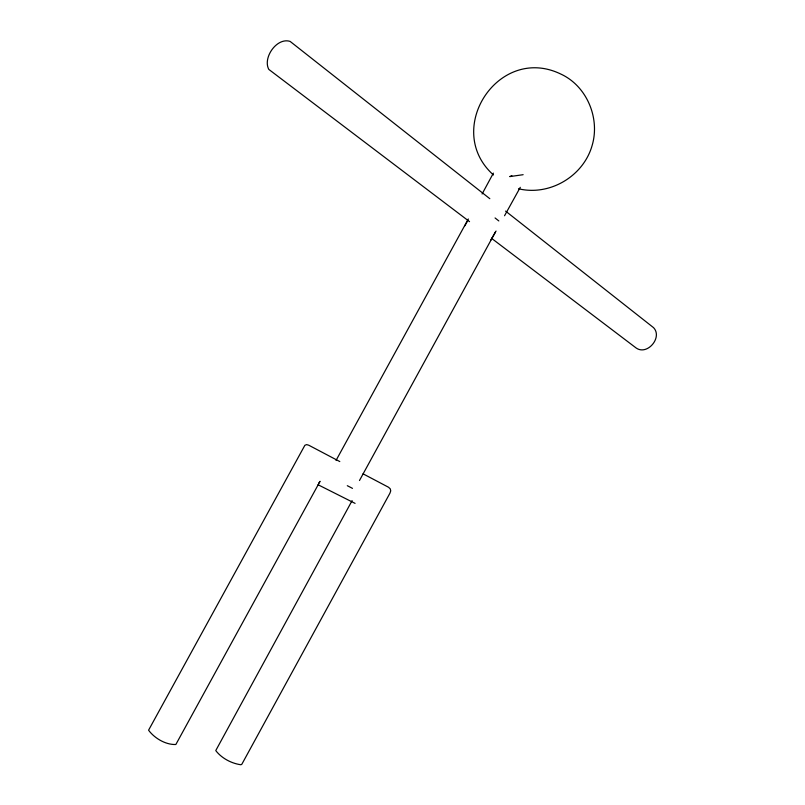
<?xml version="1.0" encoding="UTF-8"?>
<svg xmlns="http://www.w3.org/2000/svg" width="805" height="805" viewBox="0 0 805 805"><rect width="100%" height="100%" fill="white"/><g stroke="black" fill="none" stroke-linecap="round" stroke-linejoin="round"><path stroke-width="1.21" d="M464.867 225.813L467.836 220.329M482.094 193.985L493.374 173.125M336.047 460.42L468.329 218.96M359.483 480.505L495.437 232.011M352.107 500.63L215.76 750.582C221.606 758.23 231.407 763.432 240.896 764.75L241.832 764.257L389.942 493.183L390.737 490.849L390.244 488.826L388.523 487.246L363.045 473.823M496.061 231.065L490.688 240.252M504.544 215.75L520.292 187.313M318.72 483.211L320.058 481.31L175.852 744.494C165.739 744.917 154.53 738.286 148.573 730.205L304.864 445.306L306.645 444.601L308.788 445.235L339.791 461.567M511.879 175.742L509.746 176.597L523.139 174.695M518.49 188.762C549.694 196.269 583.484 176.275 592.158 145.383C600.218 118.124 586.815 85.964 560.743 74.03C498.637 43.953 442.67 129.494 493.445 174.957M352.489 488.363L347.297 485.697M318.015 484.721L355.075 503.377M495.065 217.964L498.818 220.932M469.546 221.647L268.81 69.411C262.49 57.708 276.94 37.07 290.132 41.417L489.822 198.694M491.513 238.3L636.202 348.032C647.27 355.79 662.827 337.396 653.569 327.665L505.58 211.101"/></g></svg>
